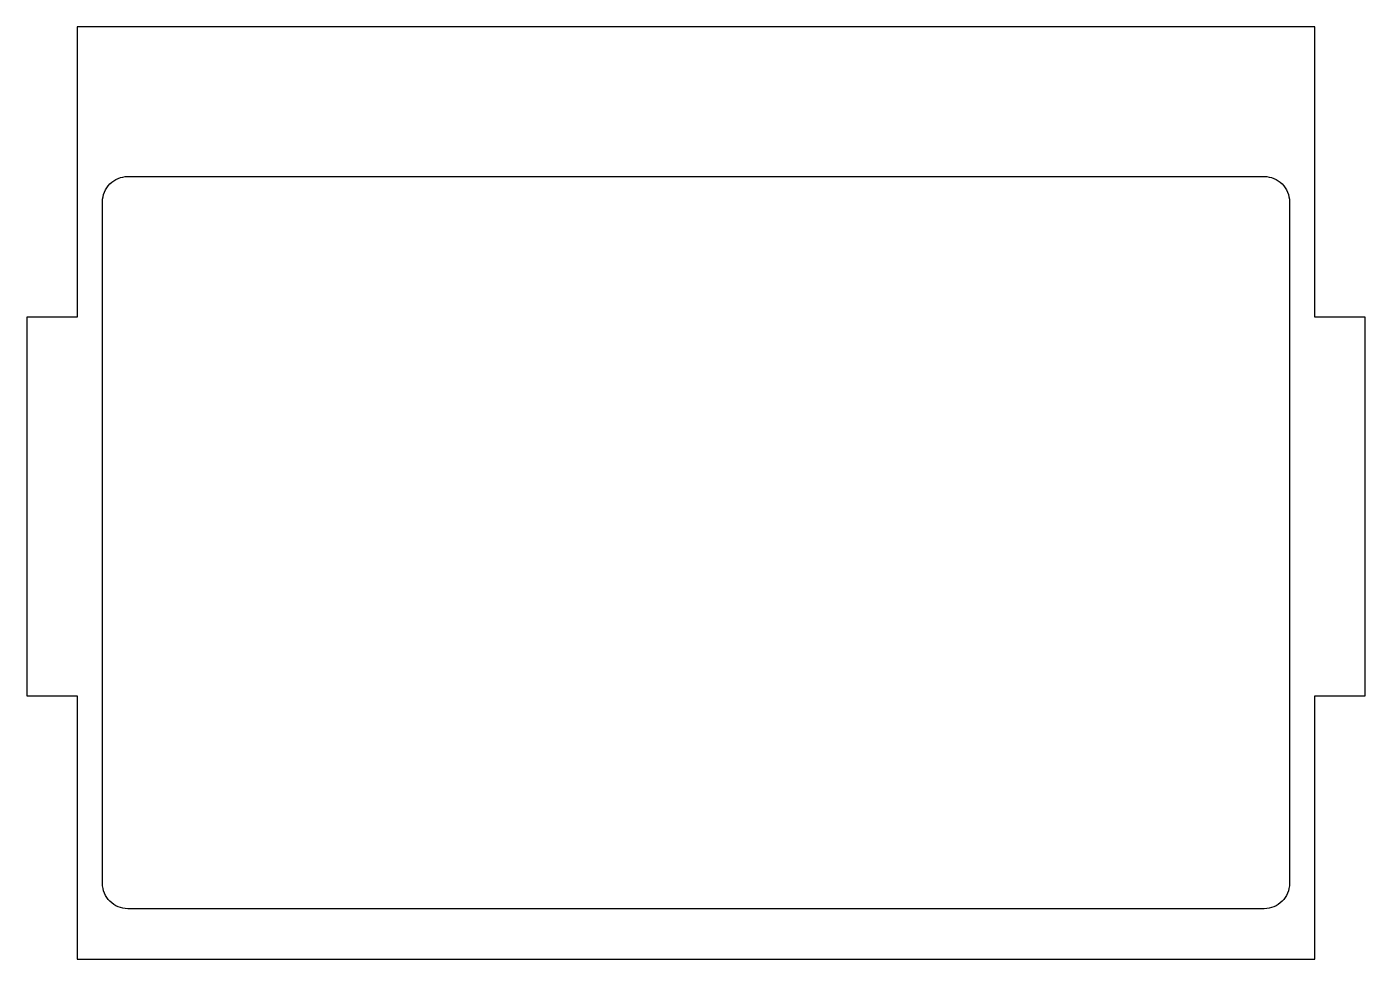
# Model space of a CAD drawing. Header units: millimetres. Extents: x -51 to 55, y 86 to 160.
import ezdxf

# ---------------------------------------------------------------- set-up
doc = ezdxf.new("R2010")
doc.units = ezdxf.units.MM
doc.layers.get('0').update_dxf_attribs({"linetype": 'CONTINUOUS'})

msp = doc.modelspace()

# ---------------------------------------------------------------- linework, layer by layer
msp.add_lwpolyline([(-47, 86.4), (51, 86.4), (51, 107.26), (55, 107.26), (55, 137.26), (51, 137.26), (51, 160.26), (-47, 160.26), (-47, 137.26), (-51, 137.26), (-51, 107.26), (-47, 107.26)], close=True)
msp.add_lwpolyline([(49, 146.4), (49, 92.4, -0.414214), (47, 90.4), (-43, 90.4, -0.414214), (-45, 92.4), (-45, 146.4, -0.414214), (-43, 148.4), (47, 148.4, -0.414214)], format="xyb", close=True)

doc.saveas('drawing.dxf')
